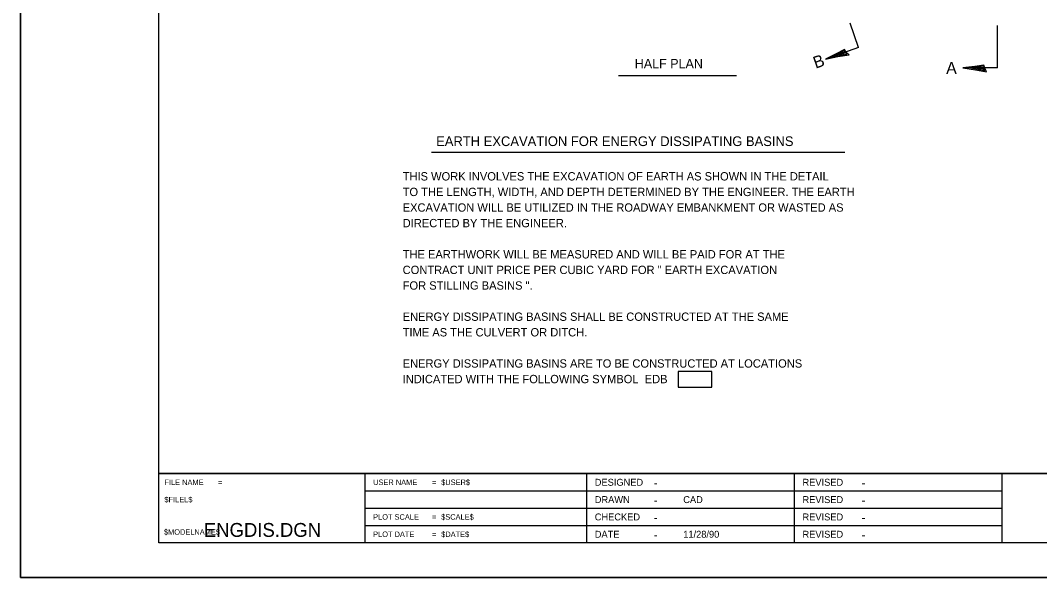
# Model space of a CAD drawing. Extents: x 1348387 to 1349067, y 1153645 to 1154085.
# Drawn here: x 1348387 to 1348681.4, y 1153644.7 to 1153805.5 of the extents above; entities that cross this region are included whole.
import ezdxf

# ---------------------------------------------------------------- set-up
doc = ezdxf.new("R2010")
doc.units = 0
for name, color, linetype in [('Design_EX_Roadway Dimensions', 7, 'Continuous'), ('Design_EX_Roadway Notes', 7, 'Continuous'), ('Level 48', 7, 'Continuous'), ('Sheets_50 Reference Boundary', 7, 'Continuous'), ('Sheets_General Details', 7, 'Continuous'), ('Sheets_Printer Plotting Border', 7, 'Continuous')]:
    doc.layers.add(name, color=color, linetype=linetype)

msp = doc.modelspace()

# ---------------------------------------------------------------- linework, layer by layer
at = {"layer": 'Design_EX_Roadway Dimensions'}
for p, q in [((1348629.087, 1153797.663), (1348626.671, 1153804.665)), ((1348669.215, 1153791.771), (1348669.215, 1153804.001)), ((1348629.087, 1153797.663), (1348619.477, 1153794.345)), ((1348669.215, 1153791.771), (1348659.165, 1153791.771))]:
    msp.add_line(p, q, dxfattribs=at)
for points in [[(1348625.49, 1153796.325), (1348624.98, 1153797.147), (1348622.588, 1153795.89), (1348619.477, 1153794.345), (1348623.113, 1153795.068), (1348626.344, 1153795.584), (1348625.49, 1153796.325), (1348625.019, 1153796.822), (1348621.667, 1153795.097), (1348625.756, 1153795.752), (1348624.923, 1153796.315), (1348623.338, 1153795.652), (1348624.98, 1153795.95)], [(1348665.497, 1153791.681), (1348665.282, 1153792.625), (1348662.609, 1153792.215), (1348659.165, 1153791.771), (1348662.839, 1153791.267), (1348666.061, 1153790.702), (1348665.497, 1153791.681), (1348665.212, 1153792.304), (1348661.481, 1153791.767), (1348665.561, 1153791.051), (1348664.958, 1153791.855), (1348663.242, 1153791.746), (1348664.891, 1153791.492)]]:
    msp.add_lwpolyline(points, dxfattribs=at)
at = {"layer": 'Design_EX_Roadway Notes'}
msp.add_lwpolyline([(1348576.925, 1153704.23), (1348576.925, 1153699.67), (1348586.69, 1153699.67), (1348586.69, 1153704.23)], close=True, dxfattribs=at)
at = {"layer": 'Level 48'}
msp.add_lwpolyline([(1348386.998, 1154084.715), (1349066.998, 1154084.715), (1349066.998, 1153644.715), (1348386.998, 1153644.715)], close=True, dxfattribs=at)
at = {"layer": 'Sheets_50 Reference Boundary'}
msp.add_lwpolyline([(1348426.998, 1154074.711), (1349056.998, 1154074.711), (1349056.998, 1153674.715), (1348426.998, 1153674.715)], close=True, dxfattribs=at)
at = {"layer": 'Sheets_General Details'}
for p, q in [((1348386.998, 1154084.715), (1348386.998, 1153644.715)), ((1348559.751, 1153789.604), (1348593.78, 1153789.604)), ((1348505.772, 1153767.527), (1348625.13, 1153767.527)), ((1348426.998, 1153674.715), (1349056.998, 1153674.715)), ((1348486.483, 1153674.715), (1348486.483, 1153654.715)), ((1348550.483, 1153674.715), (1348550.483, 1153654.715)), ((1348610.483, 1153674.715), (1348610.483, 1153654.715)), ((1348670.483, 1153674.715), (1348670.483, 1153654.715)), ((1348486.483, 1153669.715), (1348670.483, 1153669.715)), ((1348486.483, 1153664.715), (1348670.483, 1153664.715)), ((1348486.483, 1153659.715), (1348670.483, 1153659.715)), ((1349066.998, 1153644.715), (1348386.998, 1153644.715))]:
    msp.add_line(p, q, dxfattribs=at)
msp.add_lwpolyline([(1348426.998, 1154074.715), (1349056.998, 1154074.715), (1349056.998, 1153654.715), (1348426.998, 1153654.715)], close=True, dxfattribs=at)
at = {"layer": 'Sheets_Printer Plotting Border'}
msp.add_lwpolyline([(1348386.998, 1153644.715), (1349066.998, 1153644.715), (1349066.998, 1154084.715), (1348386.998, 1154084.715)], close=True, dxfattribs=at)

# ---------------------------------------------------------------- texts
at = {"layer": 'Design_EX_Roadway Dimensions'}
msp.add_text('B', height=3.449, rotation=19.06291, dxfattribs=at).set_placement((1348616.665, 1153791.549))
msp.add_text('A', height=3.449, dxfattribs=at).set_placement((1348654.359, 1153790.046))
at = {"layer": 'Design_EX_Roadway Notes'}
for s, p in [('THIS WORK INVOLVES THE EXCAVATION OF EARTH AS SHOWN IN THE DETAIL', (1348497.403, 1153759.308)), ('TO THE LENGTH, WIDTH, AND DEPTH DETERMINED BY THE ENGINEER. THE EARTH', (1348497.403, 1153754.808)), ('EXCAVATION WILL BE UTILIZED IN THE ROADWAY EMBANKMENT OR WASTED AS', (1348497.403, 1153750.308)), ('DIRECTED BY THE ENGINEER.', (1348497.403, 1153745.808)), ('THE EARTHWORK WILL BE MEASURED AND WILL BE PAID FOR AT THE', (1348497.403, 1153736.808)), ('CONTRACT UNIT PRICE PER CUBIC YARD FOR " EARTH EXCAVATION', (1348497.403, 1153732.308)), ('FOR STILLING BASINS ".', (1348497.403, 1153727.808)), ('ENERGY DISSIPATING BASINS SHALL BE CONSTRUCTED AT THE SAME', (1348497.403, 1153718.808)), ('TIME AS THE CULVERT OR DITCH.', (1348497.403, 1153714.308)), ('ENERGY DISSIPATING BASINS ARE TO BE CONSTRUCTED AT LOCATIONS', (1348497.403, 1153705.308)), ('INDICATED WITH THE FOLLOWING SYMBOL  EDB', (1348497.403, 1153700.808))]:
    msp.add_text(s, height=2.40017, dxfattribs=at).set_placement(p)
at = {"layer": 'Sheets_General Details'}
for s, height, p in [('HALF PLAN', 2.7, (1348564.441, 1153791.687)), ('EARTH EXCAVATION FOR ENERGY DISSIPATING BASINS', 2.8002, (1348507.075, 1153769.243)), ('DESIGNED', 2, (1348552.883, 1153671.215)), ('-', 2.4, (1348569.963, 1153670.815)), ('REVISED', 2, (1348612.883, 1153671.215)), ('-', 2.4, (1348629.963, 1153670.815)), ('DRAWN', 2, (1348552.883, 1153666.215)), ('CAD', 2, (1348578.438, 1153666.215)), ('REVISED', 2, (1348612.883, 1153666.215)), ('-', 2.4, (1348569.963, 1153665.815)), ('-', 2.4, (1348629.963, 1153665.815)), ('CHECKED', 2, (1348552.883, 1153661.215)), ('REVISED', 2, (1348612.883, 1153661.215)), ('ENGDIS.DGN', 4, (1348439.968, 1153656.469)), ('-', 2.4, (1348569.963, 1153660.815)), ('-', 2.4, (1348629.963, 1153660.815)), ('DATE', 2, (1348552.883, 1153656.215)), ('-', 2.4, (1348569.963, 1153655.815)), ('11/28/90  ', 2, (1348578.438, 1153656.215)), ('REVISED', 2, (1348612.883, 1153656.215)), ('-', 2.4, (1348629.963, 1153655.815))]:
    msp.add_text(s, height=height, dxfattribs=at).set_placement(p)
for s, p in [('FILE NAME', (1348428.598, 1153671.415)), ('=', (1348444.045, 1153671.415)), ('USER NAME', (1348488.883, 1153671.415)), ('=', (1348505.838, 1153671.415)), ('$USER$', (1348508.527, 1153671.415)), ('$FILEL$', (1348428.598, 1153666.415)), ('PLOT SCALE', (1348488.883, 1153661.415)), ('=', (1348505.838, 1153661.415)), ('$SCALE$', (1348508.527, 1153661.415)), ('$MODELNAME$', (1348428.461, 1153657.072)), ('PLOT DATE', (1348488.883, 1153656.415)), ('=', (1348505.838, 1153656.415)), ('$DATE$', (1348508.527, 1153656.415))]:
    msp.add_text(s, height=1.6, rotation=360, dxfattribs=at).set_placement(p)

doc.saveas('drawing.dxf')
